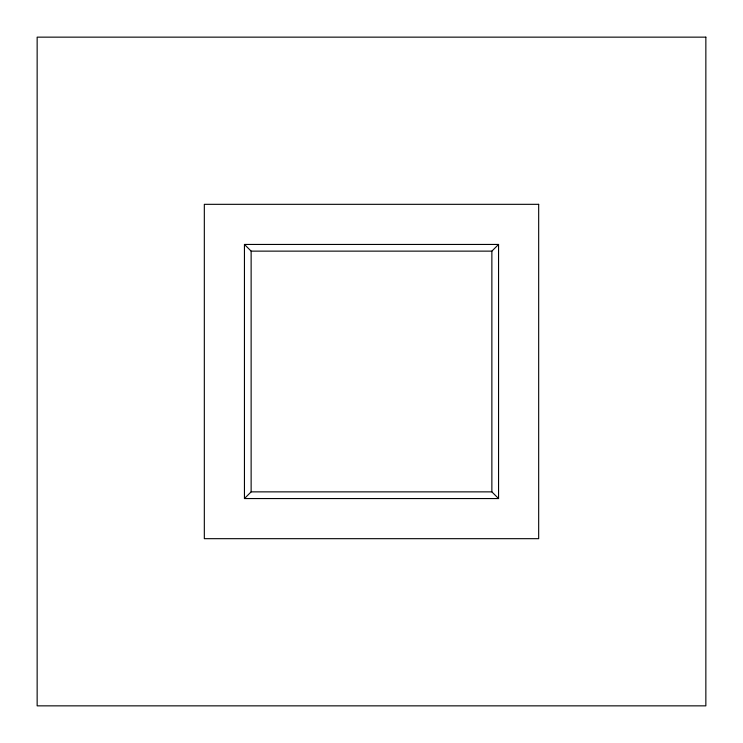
<?xml version="1.0" encoding="UTF-8"?>
<svg xmlns="http://www.w3.org/2000/svg" width="743" height="743" viewBox="0 0 743 743"><rect width="100%" height="100%" fill="white"/><g stroke="black" fill="none" stroke-linecap="round" stroke-linejoin="round"><path stroke-width="1.11" d="M244.447 498.553L251.134 491.866L251.134 251.134L244.447 244.447L498.553 244.447L498.553 498.553L244.447 498.553L244.447 244.447M251.134 251.134L491.866 251.134L498.553 244.447M251.134 491.866L491.866 491.866L498.553 498.553M491.866 251.134L491.866 491.866M705.85 37.15L37.15 37.15L37.15 705.85L705.85 705.85L705.85 37.15M538.675 204.325L204.325 204.325L204.325 538.675L538.675 538.675L538.675 204.325"/></g></svg>
